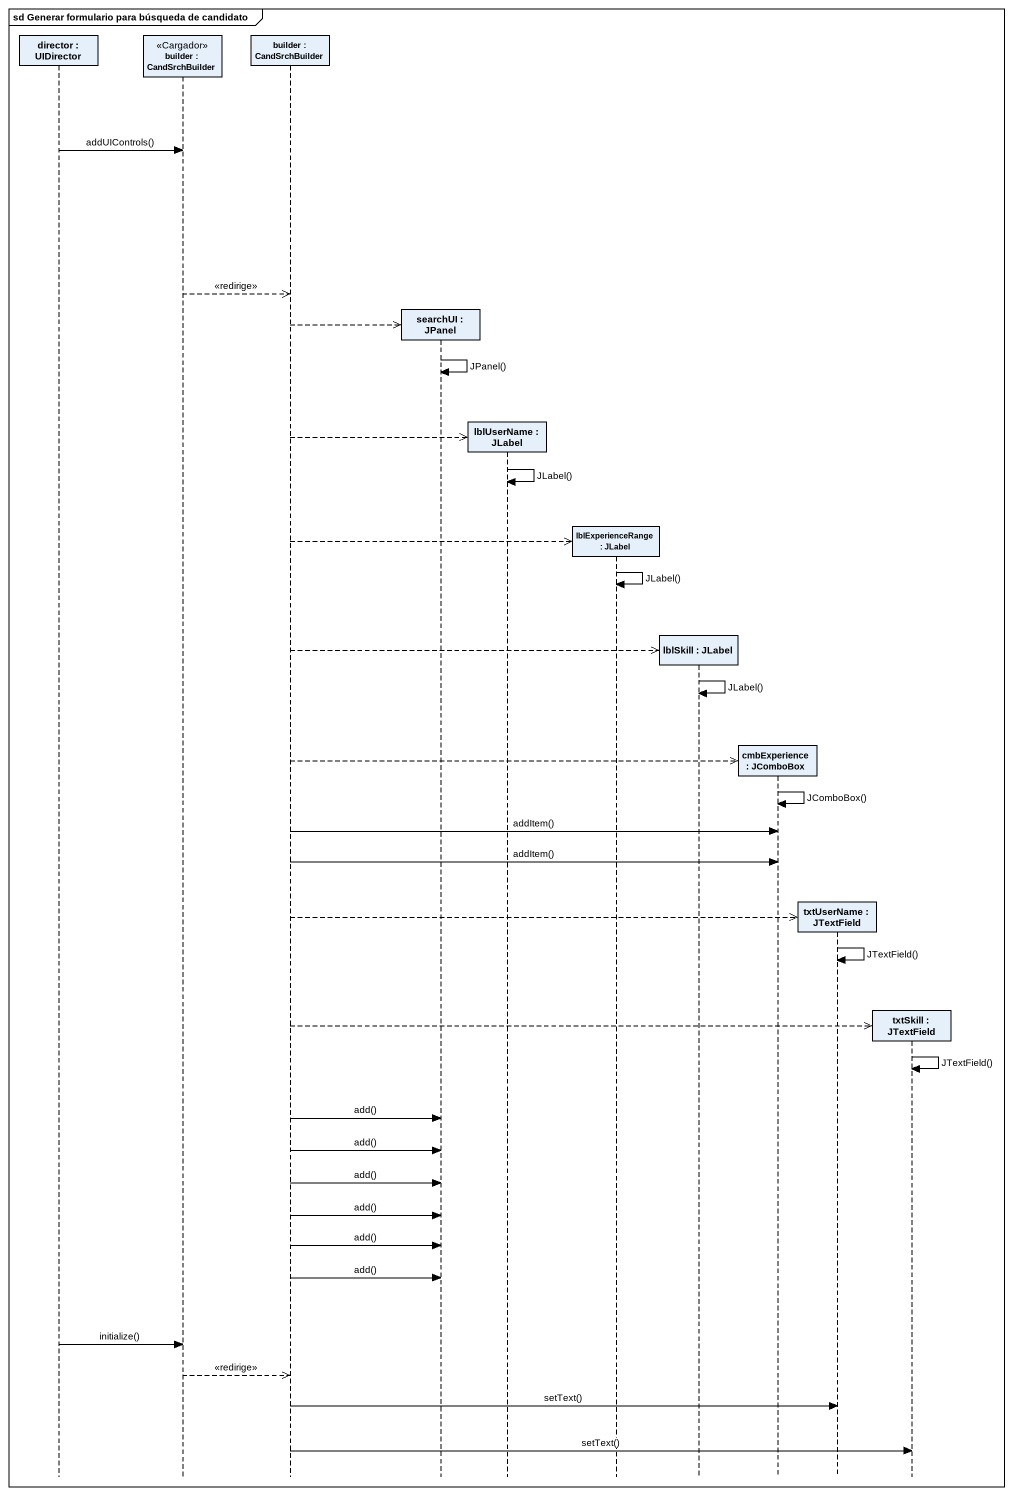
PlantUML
@startuml
mainframe sd Generar formulario para búsqueda de candidato
hide footbox
participant "director : UIDirector" as director
participant "builder : CandSrchBuilder" as builder <<Cargador>>
participant "builder : CandSrchBuilder" as builder_2
participant "searchUI : JPanel" as searchUI
participant "lblUserName : JLabel" as lblUserName
participant "lblExperienceRange : JLabel" as lblExperienceRange
participant "lblSkill : JLabel" as lblSkill
participant "cmbExperience : JComboBox" as cmbExperience
participant "txtUserName : JTextField" as txtUserName
participant "txtSkill : JTextField" as txtSkill

director -> builder : addUIControls()
builder -->> builder_2 : <<redirige>>
builder_2 -->> searchUI **
searchUI -> searchUI : JPanel()
builder_2 -->> lblUserName **
lblUserName -> lblUserName : JLabel()
builder_2 -->> lblExperienceRange **
lblExperienceRange -> lblExperienceRange : JLabel()
builder_2 -->> lblSkill **
lblSkill -> lblSkill : JLabel()
builder_2 -->> cmbExperience **
cmbExperience -> cmbExperience : JComboBox()
builder_2 -> cmbExperience : addItem()
builder_2 -> cmbExperience : addItem()
builder_2 -->> txtUserName **
txtUserName -> txtUserName : JTextField()
builder_2 -->> txtSkill **
txtSkill -> txtSkill : JTextField()
builder_2 -> searchUI : add()
builder_2 -> searchUI : add()
builder_2 -> searchUI : add()
builder_2 -> searchUI : add()
builder_2 -> searchUI : add()
builder_2 -> searchUI : add()
director -> builder : initialize()
builder -->> builder_2 : <<redirige>>
builder_2 -> txtUserName : setText()
builder_2 -> txtSkill : setText()
@enduml
